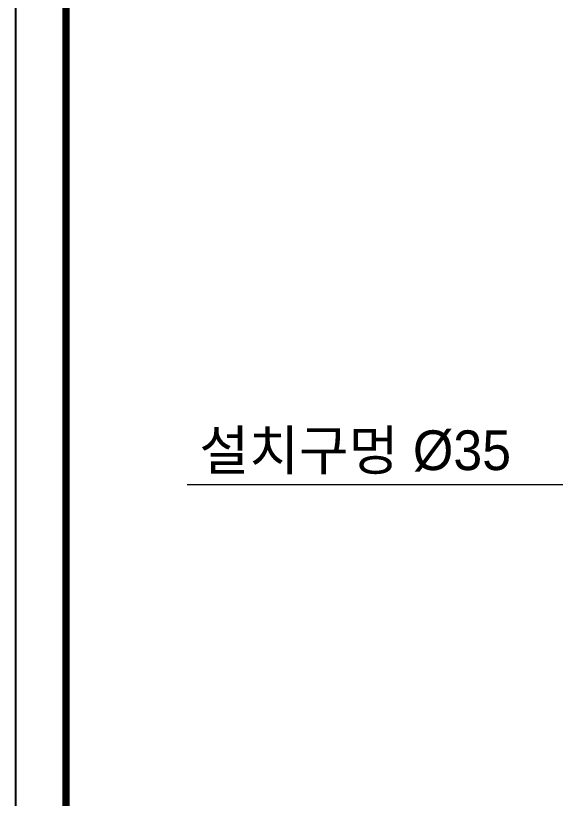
# Model space of a CAD drawing. Extents: x 1571 to 2360, y 0 to 579.
# Drawn here: x 1570.6 to 1706.6, y 166 to 363 of the extents above; entities that cross this region are included whole.
import ezdxf

# ---------------------------------------------------------------- set-up
doc = ezdxf.new("R2010")
doc.units = 0
doc.header["$LTSCALE"] = 10
doc.header["$MEASUREMENT"] = 0
doc.header["$PDMODE"] = 3
doc.header["$PDSIZE"] = -10
doc.layers.get('0').update_dxf_attribs({"linetype": 'CONTINUOUS'})
doc.layers.get('DEFPOINTS').update_dxf_attribs({"linetype": 'CONTINUOUS'})
doc.styles.add('Daelim Dimension', font='H2GTRE.TTF')
doc.dimstyles.new('DEFAULT', dxfattribs={"dimscale": 2, "dimtxt": 2, "dimasz": 2, "dimexe": 0, "dimexo": 2, "dimgap": 1, "dimtad": 1, "dimdec": 1, "dimzin": 9, "dimdsep": 46, "dimtxsty": 'Daelim Dimension', "dimcen": 0.5, "dimclrd": 252, "dimclre": 252, "dimclrt": 3, "dimadec": 1, "dimazin": 0, "dimtfac": 1, "dimtdec": 1, "dimtix": 1, "dimtmove": 0, "dimatfit": 3, "dimfxl": 1, "dimtolj": 1, "dimtzin": 1, "dimlwd": 9, "dimlwe": 9, "dimarcsym": 0})

# ---------------------------------------------------------------- blocks, each defined once
blk = doc.blocks.new('*D3')
at = {"color": 5, "lineweight": 9, "ltscale": 0.5, "transparency": 16777216}
for p, q in [((1724.64, 244.91), (1613.84, 244.91)), ((1724.64, 244.79), (1724.64, 244.91)), ((1755.64, 244.91), (1728.64, 244.91)), ((1759.64, 244.79), (1759.64, 244.91))]:
    blk.add_line(p, q, dxfattribs=at)
at = {"color": 5, "ltscale": 0.5, "transparency": 16777216}
for points in [[(1728.64, 245.58), (1728.64, 244.25), (1724.64, 244.91)], [(1755.64, 245.58), (1755.64, 244.25), (1759.64, 244.91)]]:
    blk.add_solid(points, dxfattribs=at)
at = {"layer": 'DEFPOINTS', "color": 0, "ltscale": 0.5, "transparency": 16777216}
for p in [(1724.64, 248.79), (1759.64, 248.79), (1759.64, 244.91)]:
    blk.add_point(p, dxfattribs=at)
at = {"color": 7, "lineweight": -3, "ltscale": 0.5, "transparency": 16777216, "insert": (1656.13, 253.1), "char_height": 10, "attachment_point": 5, "style": 'Daelim Dimension'}
blk.add_mtext('\\A1;설치구멍 %%C35', dxfattribs=at)

msp = doc.modelspace()

# ---------------------------------------------------------------- linework, layer by layer
at = {"lineweight": -3, "ltscale": 0.5}
msp.add_lwpolyline([(1570.59, 0), (2360.47, 0), (2360.47, 578.76), (1570.59, 578.76)], close=True, dxfattribs=at)
at = {"color": 5, "linetype": 'ByBlock', "lineweight": -3, "const_width": 1.82}
msp.add_lwpolyline([(1583.29, 24.78), (2347.69, 24.78), (2347.69, 565.32), (1583.29, 565.32)], close=True, dxfattribs=at)

# ---------------------------------------------------------------- dimensions: what is measured, and where the dimension line sits
at = {"color": 5, "lineweight": -3, "ltscale": 0.5}
dim = msp.add_linear_dim(base=(1759.64, 244.91), p1=(1724.64, 248.79), p2=(1759.64, 248.79), text='설치구멍 %%C<>', dimstyle='DEFAULT', override={"dimtxt": 5, "dimclrd": 5, "dimclre": 5, "dimclrt": 7}, dxfattribs=at)
dim.commit()
dim.dimension.update_dxf_attribs({"geometry": '*D3', "text_midpoint": (1656.13, 244.91), "dimtype": 160})

doc.saveas('drawing.dxf')
